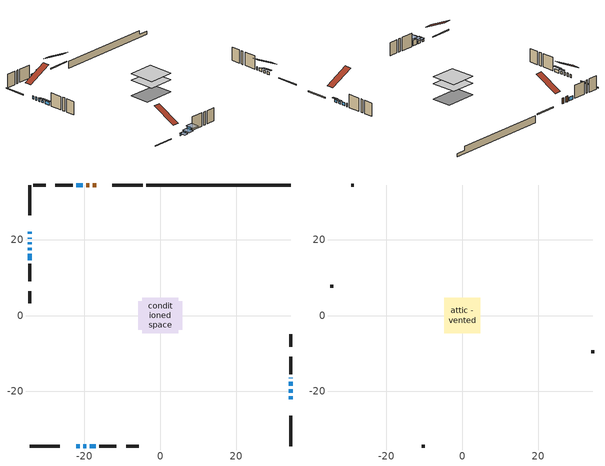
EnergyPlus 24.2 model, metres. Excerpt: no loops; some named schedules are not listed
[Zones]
conditioned space
 floor outside (Floor1 construction): -0.59,-0.59 -0.59,0.59 0.59,0.59 0.59,-0.59 z1.98
 floor adiabatic (AdiabaticFloorConstruction): -4.68,-4.68 -4.68,4.68 4.68,4.68 4.68,-4.68 z4.42
 floor foundation (Slab1 construction): -5.82,-3.7 -5.82,3.7 5.82,3.7 5.82,-3.7 z-0.61
 wall outside (RimJoist1 construction): -4.63,34.4 -12.6,34.4 / -34.4,-34.4 -26.43,-34.4 / -34.4,34.4 -34.4,26.43 / 34.4,-34.4 34.4,-26.43 z1.98:2.28
 wall outside (AdiabaticWallConstruction 1): -16.93,34.4 -17.76,34.4 / -18.69,34.4 -19.55,34.4 z1.98:4.01
 wall outside (AdiabaticWallConstruction): 34.4,-22.1 34.4,-21.23 / -20.33,-34.4 -19.49,-34.4 z1.98:3; -22.1,-34.4 -21.26,-34.4 z1.98:2.64; -34.4,22.1 -34.4,21.49 / -34.4,20.56 -34.4,20.19 / -34.4,19.26 -34.4,18.82 / -20.47,34.4 -22.12,34.4 / 34.4,-18.52 34.4,-17.52 / 34.4,-16.59 34.4,-16.36 z1.98:3.2; 34.4,-20.31 34.4,-19.44 z1.98:2.82; -18.56,-34.4 -17.06,-34.4 z1.98:3.96; -34.4,17.89 -34.4,17.23 z1.98:2.84; -34.4,16.3 -34.4,14.52 z1.98:3.07
 wall outside (Wall1 construction): -23.05,34.4 -27.62,34.4 / -16.13,-34.4 -11.56,-34.4 / -34.4,13.6 -34.4,9.03 / 34.4,-15.43 34.4,-10.86 z1.98:6.86
 wall outside (Wall3 construction): -30.19,34.4 -33.47,34.4 / -8.99,-34.4 -5.71,-34.4 / -34.4,6.45 -34.4,3.17 / 34.4,-8.28 34.4,-5 z1.98:6.86
 wall foundation (FoundationWall1 construction): -3.7,34.4,-0.61 -3.7,34.4,1.98 30.59,34.4,1.98 30.59,34.4,0.53 34.4,34.4,0.53 34.4,34.4,-0.61
 window (WindowConstruction): 34.4,-22.1 34.4,-21.23 z1.98:2.99
 window (WindowConstruction 9): -22.1,-34.4 -21.26,-34.4 z1.98:2.64
 window (WindowConstruction 10): -34.4,22.1 -34.4,21.49 z1.98:3.2
 window (WindowConstruction 11): -34.4,20.56 -34.4,20.19 z1.98:3.2
 window (WindowConstruction 12): -34.4,19.26 -34.4,18.82 z1.98:3.2
 window (WindowConstruction 1): 34.4,-20.31 34.4,-19.44 z1.98:2.82
 window (WindowConstruction 2): -20.47,34.4 -22.12,34.4 z1.98:3.2
 window (WindowConstruction 3): -20.33,-34.4 -19.49,-34.4 z1.98:2.99
 window (WindowConstruction 4): -18.56,-34.4 -17.06,-34.4 z1.98:3.96
 window (WindowConstruction 5): -34.4,17.89 -34.4,17.23 z1.98:2.84
 window (WindowConstruction 6): -34.4,16.3 -34.4,14.52 z1.98:3.07
 window (WindowConstruction 7): 34.4,-18.51 34.4,-17.52 z1.98:3.2
 window (WindowConstruction 8): 34.4,-16.59 34.4,-16.36 z1.98:3.2
 door (Door): -16.93,34.4 -17.76,34.4 z1.98:4.01
 door (Door 1): -18.69,34.4 -19.54,34.4 z1.98:4.01
 ceiling adiabatic (AdiabaticFloorConstruction): 4.68,-4.68 4.68,4.68 -4.68,4.68 -4.68,-4.68 z4.42
attic - vented
 floor to conditioned space (Floor2 construction Reversed): -4.68,-4.68 -4.68,4.68 4.68,4.68 4.68,-4.68 z6.86
 wall outside (Wall2 construction): -28.54,34.4 -29.26,34.4 / -10.63,-34.4 -9.92,-34.4 / -34.4,8.1 -34.4,7.38 / 34.4,-9.93 34.4,-9.21 z1.98:6.86
 roof outside (Roof1 construction): -16,34.4,6.86 -16,25.55,11.28 -13.53,25.55,11.28 -13.53,34.4,6.86; -23.03,-34.4,6.86 -23.03,-25.55,11.28 -25.5,-25.55,11.28 -25.5,-34.4,6.86; -34.4,23.03,6.86 -25.55,23.03,11.28 -25.55,25.5,11.28 -34.4,25.5,6.86; 34.4,-23.03,6.86 25.55,-23.03,11.28 25.55,-25.5,11.28 34.4,-25.5,6.86
shading: 34.4,-20.63 34.4,-22.71 35.01,-22.71 35.01,-20.63 z3.6; -20.96,-34.4 -22.4,-34.4 -22.4,-36.84 -20.96,-36.84 z2.94; 34.4,-18.83 34.4,-20.92 35.01,-20.92 35.01,-18.83 z3.43; -18.88,-34.4 -20.94,-34.4 -20.94,-37.45 -18.88,-37.45 z3.6; -16.45,-34.4 -19.17,-34.4 -19.17,-37.45 -16.45,-37.45 z4.57; -34.4,16.62 -34.4,18.5 -35.01,18.5 -35.01,16.62 z3.45; -34.4,13.91 -34.4,16.91 -35.01,16.91 -35.01,13.91 z3.68
[Building]
Building 1: Terrain=Suburbs
[Site:Location]
Vancouver Intl AP_BC: Latitude {deg}=49.19; Longitude {deg}=-123.18; Time Zone {hr}=-8; Elevation {m}=4; Keep Site Location Information=Yes
[Site:GroundTemperature:Shallow]
8.06451, 6.96315, 6.87495, 7.3976, 9.49575, 11.5841, 13.3946, 14.5416, 14.639, 13.7062, 11.9418, 9.91751
[Site:WaterMainsTemperature]
Calculation Method=Schedule; Temperature Schedule=mains temperature schedule
[Material] Roughness=Rough; Thermal Absorptance=0.9
Name | Thickness {m} | Conductivity {W/m-K} | Density {kg/m3} | Specific Heat {J/kg-K} | Solar Absorptance | Visible Absorptance
asphalt or fiberglass shingles | 0.00635 | 0.162714 | 1121.4 | 1465.45 | 0.4 | 0.4
ceiling stud and cavity | 0.1397 | 0.0900535 | 65.682 | 1177.47 | 0.7 | 0.7
concrete 4.0 in. | 0.1016 | 1.803125 | 2242.8 | 837.4 | 0.7 | 0.7
concrete 8.0 in. | 0.2032 | 1.803125 | 2242.8 | 837.4 | 0.7 | 0.7
door material | 0.04445 | 0.188738 | 512.64 | 1214.23 | 0.7 | 0.7
exterior vertical ins | 0.0383733 | 0.029427 | 32.04 | 1214.23 | 0.7 | 0.7
floor covering | 0.0127 | 0.0433444 | 54.468 | 1339.84 | 0.6 | 0.6
floor rigid ins | 0.051816 | 0.029427 | 32.04 | 1214.23 | 0.7 | 0.7
floor rigid ins 1; wall rigid ins | 0.512978 | 0.029427 | 32.04 | 1214.23 | 0.7 | 0.7
floor stud and cavity | 0.1397 | 1.13021 | 92.3553 | 1139.71 | 0.7 | 0.7
floor stud and cavity 1 | 0.1397 | 1.75129 | 37.0049 | 1207.88 | 0.7 | 0.7
furniture material conditioned space 1 | 0.1524 | 0.115458 | 640.8 | 1214.23 | 0.6 | 0.6
gypsum board | 0.0127 | 0.160291 | 801 | 837.4 | 0.6 | 0.6
gypsum board 1 | 0.0127 | 0.160291 | 801 | 837.4 | 0.7 | 0.7
osb sheathing 0.5 in. | 0.0127 | 0.115458 | 512.64 | 1214.23 | 0.7 | 0.7
osb sheathing 0.75 in. | 0.01905 | 0.115458 | 512.64 | 1214.23 | 0.7 | 0.7
osb sheathing 2.0 in. | 0.0508 | 0.115458 | 512.64 | 1214.23 | 0.7 | 0.7
rim joist stud and cavity | 0.0508 | 0.0383348 | 125.044 | 1163.47 | 0.6 | 0.6
wall stud and cavity | 0.1397 | 0.119127 | 139.0536 | 1170.24 | 0.7 | 0.7
wall stud and cavity 1 | 0.0889 | 6.9971 | 50.32683 | 1063.81 | 0.6 | 0.6
wall stud and cavity 2 | 0.1397 | 0.0999326 | 139.0536 | 1170.24 | 0.7 | 0.7
wall stud and cavity 3 | 0.0889 | 0.380278 | 52.3479 | 1209.89 | 0.7 | 0.7
wall stud and cavity 4 | 0.0889 | 0.391764 | 83.0341 | 1211.67 | 0.7 | 0.7
wood siding | 0.0254 | 0.102417 | 544.68 | 1172.36 | 0.4 | 0.4
wood siding 1 | 0.00254 | 0.102417 | 544.68 | 1172.36 | 0.4 | 0.4
wood siding 2; wood siding 3; wood siding 4 | 0.0254 | 0.102417 | 544.68 | 1172.36 | 0.7 | 0.7
[WindowMaterial:SimpleGlazingSystem]
Name | U-Factor {W/m2-K} | Solar Heat Gain Coefficient
WindowMaterial | 3.27848 | 0.63
WindowMaterial 1 | 3.39431 | 0.63
WindowMaterial 10 | 3.375 | 0.63
WindowMaterial 11 | 3.79063 | 0.6
WindowMaterial 12 | 3.611208 | 0.61
WindowMaterial 2 | 2.88272 | 0.66
WindowMaterial 3 | 3.29835 | 0.63
WindowMaterial 4 | 2.7209 | 0.67
WindowMaterial 5 | 3.5726 | 0.62
WindowMaterial 6 | 2.90203 | 0.66
WindowMaterial 7 | 3.13653 | 0.64
WindowMaterial 8 | 4.13869 | 0.58
WindowMaterial 9 | 3.5919 | 0.61
[Construction]
AdiabaticFloorConstruction: floor stud and cavity 1, floor rigid ins 1, osb sheathing 0.75 in., floor covering
AdiabaticWallConstruction: wood siding 3, wall rigid ins, wall stud and cavity 3, gypsum board
AdiabaticWallConstruction 1: wood siding 4, wall rigid ins, wall stud and cavity 3, gypsum board
Door; Door 1: door material
Floor1 construction: floor stud and cavity, floor rigid ins, osb sheathing 0.75 in., floor covering
Floor2 construction Reversed: gypsum board, ceiling stud and cavity
FoundationWall1 construction: concrete 8.0 in., gypsum board 1
furniture construction conditioned space 1: furniture material conditioned space 1
PartitionWallConstruction: gypsum board, wall stud and cavity 4, gypsum board
RimJoist1 construction: wood siding 2, osb sheathing 2.0 in., rim joist stud and cavity
Roof1 construction: asphalt or fiberglass shingles
Slab1 construction: concrete 4.0 in.
Wall1 construction: wood siding, osb sheathing 0.5 in., wall stud and cavity, gypsum board
Wall2 construction: wood siding 1, wall stud and cavity 1
Wall3 construction: wood siding, osb sheathing 0.5 in., wall stud and cavity 2, gypsum board
WindowConstruction: WindowMaterial
WindowConstruction 1: WindowMaterial 1
WindowConstruction 10: WindowMaterial 10
WindowConstruction 11: WindowMaterial 11
WindowConstruction 12: WindowMaterial 12
WindowConstruction 2: WindowMaterial 2
WindowConstruction 3: WindowMaterial 3
WindowConstruction 4: WindowMaterial 4
WindowConstruction 5: WindowMaterial 5
WindowConstruction 6: WindowMaterial 6
WindowConstruction 7: WindowMaterial 7
WindowConstruction 8: WindowMaterial 8
WindowConstruction 9: WindowMaterial 9
[Zone] Multiplier=1; Part of Total Floor Area=Yes
Name | Volume {m3}
attic - vented | 61.1215
conditioned space | 420
[Space]
Name | Zone | Volume {m3}
attic - vented 1 | attic - vented | 61.1215
conditioned space 1 | conditioned space | 420
[ZoneInfiltration:EffectiveLeakageArea]
infil attic - vented 1: Zone or Space=attic - vented 1; Schedule=Always On Discrete; Effective Air Leakage Area {cm2}=3625.24; Stack Coefficient=0.000646906; Wind Coefficient=1.71846e-05
[ZoneMixing]
whole house fan mix: Zone or Space=attic - vented; Schedule=Always On Continuous; Design Flow Rate Calculation Method=Flow/Zone; Design Flow Rate {m3/s}=0; Source Zone or Space=conditioned space
[SurfaceProperty:ExposedFoundationPerimeter]
Slab1: Exposed Perimeter Calculation Method=TotalExposedPerimeter; Total Exposed Perimeter {m}=38.1
[InternalMass] Zone or ZoneList=conditioned space; Space or SpaceList=conditioned space 1
Name | Construction | Surface Area {m2}
furniture mass conditioned space 1 | furniture construction conditioned space 1 | 70.08
partition wall mass | PartitionWallConstruction | 175.2
[Lights]
interior lighting: Zone or ZoneList or Space or SpaceList=conditioned space 1; Schedule=interior lighting schedule; Design Level Calculation Method=LightingLevel; Lighting Level {W}=343.2; Return Air Fraction=0; Fraction Radiant=0.6; Fraction Visible=0.2; Fraction Replaceable=1
[People]
occupants: Zone or ZoneList or Space or SpaceList=conditioned space 1; Number of People Schedule=occupants schedule; Number of People Calculation Method=People; Number of People=3; Fraction Radiant=0.314171; Sensible Heat Fraction=0.56303; Activity Level Schedule=occupants activity schedule; Carbon Dioxide Generation Rate {m3/s-W}=0; Enable ASHRAE 55 Comfort Warnings=No; Mean Radiant Temperature Calculation Type=EnclosureAveraged
[ElectricEquipment] Zone or ZoneList or Space or SpaceList=conditioned space 1; Design Level Calculation Method=EquipmentLevel
Name | Schedule | Design Level {W} | Fraction Latent | Fraction Radiant | Fraction Lost
clothes dryer | clothes dryer schedule | 140.772 | 0.015 | 0.081 | 0.85
clothes washer | clothes washer schedule | 32.1985 | 0.03 | 0.162 | 0.7
cooking range | cooking range schedule | 215.147 | 0.08 | 0.432 | 0.2
dishwasher | dishwasher schedule | 66.8632 | 0.3 | 0.18 | 0.4
fridge | fridge schedule | 72.9452 | 0 | 0.6 | 0
mech vent bath fan 0 | mech vent bath fan 0 schedule | 25.1 | 0 | 0 | 1
mech vent bath fan 1 | mech vent bath fan 1 schedule | 25.1 | 0 | 0 | 1
mech vent house fan | mech vent house fan schedule | 0 | 0 | 0 | 1
mech vent house fan cfis | mech vent house fan cfis schedule | 0 | 0 | 0 | 0
mech vent range fan 0 | mech vent range fan 0 schedule | 57 | 0 | 0 | 1
misc plug loads | misc plug loads schedule | 494.7 | 0.045 | 0.513 | 0.1
whole house fan | Always On Discrete | 0 | 0 | 0 | 1
[OtherEquipment] Zone or ZoneList or Space or SpaceList=conditioned space 1; Design Level Calculation Method=EquipmentLevel
Name | Fuel Type | Schedule | Design Level {W} | Fraction Latent | Fraction Radiant | Fraction Lost
clothes dryer 1 | Electricity | clothes dryer schedule | 0 | 0.015 | 0.081 | 0.85
cooking range 1 | Electricity | cooking range schedule | 0 | 0.08 | 0.432 | 0.2
general water use latent | None | general water use schedule | 62.594 | 1 | 0 | 0
general water use sensible | None | general water use schedule | -61.6891 | 0 | 0.6 | 0
mech vent house fan latent load | None | Always On Discrete | 0 | 1 | 0 | 0
mech vent house fan sensible load | None | Always On Discrete | 0 | 0 | 0 | 0
water heater energy adjustment1 | NaturalGas | Always On Discrete | 0.01 | 0 | 0 | 1
[ZoneInfiltration:DesignFlowRate] Zone or ZoneList or Space or SpaceList=conditioned space 1; Schedule=Always On Discrete; Design Flow Rate Calculation Method=Flow/Zone; Design Flow Rate {m3/s}=0
infil flow; natural vent flow; whole house fan flow
[Foundation:Kiva]
Foundation Kiva 1: Initial Indoor Air Temperature {C}=18; Wall Height Above Grade {m}=1.98001; Wall Depth Below Slab {m}=0.2032; Custom Block Material Name 1=exterior vertical ins; Custom Block Depth 1 {m}=2.59001; Custom Block X Position 1 {m}=0.2159; Custom Block Z Position 1 {m}=0
[Foundation:Kiva:Settings]
Soil Conductivity {W/m-K}=0.849921; Soil Density {kg/m3}=1842.3; Soil Specific Heat {J/kg-K}=418.7; Ground Solar Absorptivity=0.9; Ground Thermal Absorptivity=0.9; Ground Surface Roughness {m}=0.03; Far-Field Width {m}=40; Deep-Ground Boundary Condition=ZeroFlux; Deep-Ground Depth {m}=40; Minimum Cell Dimension {m}=0.2; Maximum Cell Growth Coefficient=3; Simulation Timestep=Timestep
[Exterior:Lights]
exterior lighting: Schedule=exterior lighting schedule; Design Level {W}=75.6
[Schedule:Constant]
Name | Hourly Value
Always On Continuous; mech vent house fan schedule; mech vent house fan cfis schedule; Always On Discrete | 1
occupants activity schedule | 117.228
fridge schedule | 0
[Schedule:Week:Daily]
interior lighting schedule Week Rule - Jan1-Jan27: interior lighting schedule day, interior lighting schedule day, interior lighting schedule day, interior lighting schedule day, interior lighting schedule day, interior lighting schedule day, interior lighting schedule day, interior lighting schedule default day, interior lighting schedule default day, interior lighting schedule default day, interior lighting schedule default day, interior lighting schedule default day
interior lighting schedule Week Rule - Jan28-Feb3: interior lighting schedule day, interior lighting schedule day, interior lighting schedule day, interior lighting schedule day, interior lighting schedule day 1, interior lighting schedule day 1, interior lighting schedule day 1, interior lighting schedule default day, interior lighting schedule default day, interior lighting schedule default day, interior lighting schedule default day, interior lighting schedule default day
interior lighting schedule Week Rule - Feb4-Feb24: interior lighting schedule day 1, interior lighting schedule day 1, interior lighting schedule day 1, interior lighting schedule day 1, interior lighting schedule day 1, interior lighting schedule day 1, interior lighting schedule day 1, interior lighting schedule default day, interior lighting schedule default day, interior lighting schedule default day, interior lighting schedule default day, interior lighting schedule default day
interior lighting schedule Week Rule - Feb25-Mar3: interior lighting schedule day 1, interior lighting schedule day 1, interior lighting schedule day 1, interior lighting schedule day 1, interior lighting schedule day 2, interior lighting schedule day 2, interior lighting schedule day 2, interior lighting schedule default day, interior lighting schedule default day, interior lighting schedule default day, interior lighting schedule default day, interior lighting schedule default day
interior lighting schedule Week Rule - Mar4-Mar31: interior lighting schedule day 2, interior lighting schedule day 2, interior lighting schedule day 2, interior lighting schedule day 2, interior lighting schedule day 2, interior lighting schedule day 2, interior lighting schedule day 2, interior lighting schedule default day, interior lighting schedule default day, interior lighting schedule default day, interior lighting schedule default day, interior lighting schedule default day
interior lighting schedule Week Rule - Apr1-Apr28: interior lighting schedule day 3, interior lighting schedule day 3, interior lighting schedule day 3, interior lighting schedule day 3, interior lighting schedule day 3, interior lighting schedule day 3, interior lighting schedule day 3, interior lighting schedule default day, interior lighting schedule default day, interior lighting schedule default day, interior lighting schedule default day, interior lighting schedule default day
interior lighting schedule Week Rule - Apr29-May5: interior lighting schedule day 3, interior lighting schedule day 3, interior lighting schedule day 4, interior lighting schedule day 4, interior lighting schedule day 4, interior lighting schedule day 4, interior lighting schedule day 4, interior lighting schedule default day, interior lighting schedule default day, interior lighting schedule default day, interior lighting schedule default day, interior lighting schedule default day
interior lighting schedule Week Rule - May6-May26: interior lighting schedule day 4, interior lighting schedule day 4, interior lighting schedule day 4, interior lighting schedule day 4, interior lighting schedule day 4, interior lighting schedule day 4, interior lighting schedule day 4, interior lighting schedule default day, interior lighting schedule default day, interior lighting schedule default day, interior lighting schedule default day, interior lighting schedule default day
interior lighting schedule Week Rule - May27-Jun2: interior lighting schedule day 4, interior lighting schedule day 4, interior lighting schedule day 4, interior lighting schedule day 4, interior lighting schedule day 4, interior lighting schedule day 5, interior lighting schedule day 5, interior lighting schedule default day, interior lighting schedule default day, interior lighting schedule default day, interior lighting schedule default day, interior lighting schedule default day
interior lighting schedule Week Rule - Jun3-Jun30: interior lighting schedule day 5, interior lighting schedule day 5, interior lighting schedule day 5, interior lighting schedule day 5, interior lighting schedule day 5, interior lighting schedule day 5, interior lighting schedule day 5, interior lighting schedule default day, interior lighting schedule default day, interior lighting schedule default day, interior lighting schedule default day, interior lighting schedule default day
interior lighting schedule Week Rule - Jul1-Jul28: interior lighting schedule day 6, interior lighting schedule day 6, interior lighting schedule day 6, interior lighting schedule day 6, interior lighting schedule day 6, interior lighting schedule day 6, interior lighting schedule day 6, interior lighting schedule default day, interior lighting schedule default day, interior lighting schedule default day, interior lighting schedule default day, interior lighting schedule default day
interior lighting schedule Week Rule - Jul29-Aug4: interior lighting schedule day 6, interior lighting schedule day 6, interior lighting schedule day 6, interior lighting schedule day 7, interior lighting schedule day 7, interior lighting schedule day 7, interior lighting schedule day 7, interior lighting schedule default day, interior lighting schedule default day, interior lighting schedule default day, interior lighting schedule default day, interior lighting schedule default day
interior lighting schedule Week Rule - Aug5-Aug25: interior lighting schedule day 7, interior lighting schedule day 7, interior lighting schedule day 7, interior lighting schedule day 7, interior lighting schedule day 7, interior lighting schedule day 7, interior lighting schedule day 7, interior lighting schedule default day, interior lighting schedule default day, interior lighting schedule default day, interior lighting schedule default day, interior lighting schedule default day
interior lighting schedule Week Rule - Aug26-Sep1: interior lighting schedule day 7, interior lighting schedule day 7, interior lighting schedule day 7, interior lighting schedule day 7, interior lighting schedule day 7, interior lighting schedule day 7, interior lighting schedule day 8, interior lighting schedule default day, interior lighting schedule default day, interior lighting schedule default day, interior lighting schedule default day, interior lighting schedule default day
interior lighting schedule Week Rule - Sep2-Sep29: interior lighting schedule day 8, interior lighting schedule day 8, interior lighting schedule day 8, interior lighting schedule day 8, interior lighting schedule day 8, interior lighting schedule day 8, interior lighting schedule day 8, interior lighting schedule default day, interior lighting schedule default day, interior lighting schedule default day, interior lighting schedule default day, interior lighting schedule default day
interior lighting schedule Week Rule - Sep30-Oct6: interior lighting schedule day 8, interior lighting schedule day 9, interior lighting schedule day 9, interior lighting schedule day 9, interior lighting schedule day 9, interior lighting schedule day 9, interior lighting schedule day 9, interior lighting schedule default day, interior lighting schedule default day, interior lighting schedule default day, interior lighting schedule default day, interior lighting schedule default day
interior lighting schedule Week Rule - Oct7-Oct27: interior lighting schedule day 9, interior lighting schedule day 9, interior lighting schedule day 9, interior lighting schedule day 9, interior lighting schedule day 9, interior lighting schedule day 9, interior lighting schedule day 9, interior lighting schedule default day, interior lighting schedule default day, interior lighting schedule default day, interior lighting schedule default day, interior lighting schedule default day
interior lighting schedule Week Rule - Oct28-Nov3: interior lighting schedule day 9, interior lighting schedule day 9, interior lighting schedule day 9, interior lighting schedule day 9, interior lighting schedule day 10, interior lighting schedule day 10, interior lighting schedule day 10, interior lighting schedule default day, interior lighting schedule default day, interior lighting schedule default day, interior lighting schedule default day, interior lighting schedule default day
interior lighting schedule Week Rule - Nov4-Nov24: interior lighting schedule day 10, interior lighting schedule day 10, interior lighting schedule day 10, interior lighting schedule day 10, interior lighting schedule day 10, interior lighting schedule day 10, interior lighting schedule day 10, interior lighting schedule default day, interior lighting schedule default day, interior lighting schedule default day, interior lighting schedule default day, interior lighting schedule default day
interior lighting schedule Week Rule - Nov25-Dec1: interior lighting schedule day 10, interior lighting schedule day 10, interior lighting schedule day 10, interior lighting schedule day 10, interior lighting schedule day 10, interior lighting schedule day 10, interior lighting schedule day 11, interior lighting schedule default day, interior lighting schedule default day, interior lighting schedule default day, interior lighting schedule default day, interior lighting schedule default day
interior lighting schedule Week Rule - Dec2-Dec31: interior lighting schedule day 11, interior lighting schedule day 11, interior lighting schedule day 11, interior lighting schedule day 11, interior lighting schedule day 11, interior lighting schedule day 11, interior lighting schedule day 11, interior lighting schedule default day, interior lighting schedule default day, interior lighting schedule default day, interior lighting schedule default day, interior lighting schedule default day
occupants schedule Week Rule - Jan1-Dec31: occupants schedule day, occupants schedule day, occupants schedule day, occupants schedule day, occupants schedule day, occupants schedule day, occupants schedule day, occupants schedule default day, occupants schedule default day, occupants schedule default day, occupants schedule default day, occupants schedule default day
clothes dryer schedule Week Rule - Jan1-Dec31: clothes dryer schedule day, clothes dryer schedule day, clothes dryer schedule day, clothes dryer schedule day, clothes dryer schedule day, clothes dryer schedule day, clothes dryer schedule day, clothes dryer schedule default day, clothes dryer schedule default day, clothes dryer schedule default day, clothes dryer schedule default day, clothes dryer schedule default day
clothes washer schedule Week Rule - Jan1-Dec31: clothes washer schedule day, clothes washer schedule day, clothes washer schedule day, clothes washer schedule day, clothes washer schedule day, clothes washer schedule day, clothes washer schedule day, clothes washer schedule default day, clothes washer schedule default day, clothes washer schedule default day, clothes washer schedule default day, clothes washer schedule default day
cooking range schedule Week Rule - Jan1-Dec31: cooking range schedule day, cooking range schedule day, cooking range schedule day, cooking range schedule day, cooking range schedule day, cooking range schedule day, cooking range schedule day, cooking range schedule default day, cooking range schedule default day, cooking range schedule default day, cooking range schedule default day, cooking range schedule default day
dishwasher schedule Week Rule - Jan1-Dec31: dishwasher schedule day, dishwasher schedule day, dishwasher schedule day, dishwasher schedule day, dishwasher schedule day, dishwasher schedule day, dishwasher schedule day, dishwasher schedule default day, dishwasher schedule default day, dishwasher schedule default day, dishwasher schedule default day, dishwasher schedule default day
mech vent bath fan 0 schedule Week Rule - Jan1-Dec31: mech vent bath fan 0 schedule day, mech vent bath fan 0 schedule day, mech vent bath fan 0 schedule day, mech vent bath fan 0 schedule day, mech vent bath fan 0 schedule day, mech vent bath fan 0 schedule day, mech vent bath fan 0 schedule day, mech vent bath fan 0 schedule default day, mech vent bath fan 0 schedule default day, mech vent bath fan 0 schedule default day, mech vent bath fan 0 schedule default day, mech vent bath fan 0 schedule default day
mech vent bath fan 1 schedule Week Rule - Jan1-Dec31: mech vent bath fan 1 schedule day, mech vent bath fan 1 schedule day, mech vent bath fan 1 schedule day, mech vent bath fan 1 schedule day, mech vent bath fan 1 schedule day, mech vent bath fan 1 schedule day, mech vent bath fan 1 schedule day, mech vent bath fan 1 schedule default day, mech vent bath fan 1 schedule default day, mech vent bath fan 1 schedule default day, mech vent bath fan 1 schedule default day, mech vent bath fan 1 schedule default day
mech vent range fan 0 schedule Week Rule - Jan1-Dec31: mech vent range fan 0 schedule day, mech vent range fan 0 schedule day, mech vent range fan 0 schedule day, mech vent range fan 0 schedule day, mech vent range fan 0 schedule day, mech vent range fan 0 schedule day, mech vent range fan 0 schedule day, mech vent range fan 0 schedule default day, mech vent range fan 0 schedule default day, mech vent range fan 0 schedule default day, mech vent range fan 0 schedule default day, mech vent range fan 0 schedule default day
misc plug loads schedule Week Rule - Jan1-Dec31: misc plug loads schedule day, misc plug loads schedule day, misc plug loads schedule day, misc plug loads schedule day, misc plug loads schedule day, misc plug loads schedule day, misc plug loads schedule day, misc plug loads schedule default day, misc plug loads schedule default day, misc plug loads schedule default day, misc plug loads schedule default day, misc plug loads schedule default day
general water use schedule Week Rule - Jan1-Dec31: general water use schedule day, general water use schedule day, general water use schedule day, general water use schedule day, general water use schedule day, general water use schedule day, general water use schedule day, general water use schedule default day, general water use schedule default day, general water use schedule default day, general water use schedule default day, general water use schedule default day
exterior lighting schedule Week Rule - Jan1-Jan27: exterior lighting schedule day, exterior lighting schedule day, exterior lighting schedule day, exterior lighting schedule day, exterior lighting schedule day, exterior lighting schedule day, exterior lighting schedule day, exterior lighting schedule default day, exterior lighting schedule default day, exterior lighting schedule default day, exterior lighting schedule default day, exterior lighting schedule default day
exterior lighting schedule Week Rule - Jan28-Feb3: exterior lighting schedule day, exterior lighting schedule day, exterior lighting schedule day, exterior lighting schedule day, exterior lighting schedule day 1, exterior lighting schedule day 1, exterior lighting schedule day 1, exterior lighting schedule default day, exterior lighting schedule default day, exterior lighting schedule default day, exterior lighting schedule default day, exterior lighting schedule default day
exterior lighting schedule Week Rule - Feb4-Feb24: exterior lighting schedule day 1, exterior lighting schedule day 1, exterior lighting schedule day 1, exterior lighting schedule day 1, exterior lighting schedule day 1, exterior lighting schedule day 1, exterior lighting schedule day 1, exterior lighting schedule default day, exterior lighting schedule default day, exterior lighting schedule default day, exterior lighting schedule default day, exterior lighting schedule default day
exterior lighting schedule Week Rule - Feb25-Mar3: exterior lighting schedule day 1, exterior lighting schedule day 1, exterior lighting schedule day 1, exterior lighting schedule day 1, exterior lighting schedule day 2, exterior lighting schedule day 2, exterior lighting schedule day 2, exterior lighting schedule default day, exterior lighting schedule default day, exterior lighting schedule default day, exterior lighting schedule default day, exterior lighting schedule default day
exterior lighting schedule Week Rule - Mar4-Mar31: exterior lighting schedule day 2, exterior lighting schedule day 2, exterior lighting schedule day 2, exterior lighting schedule day 2, exterior lighting schedule day 2, exterior lighting schedule day 2, exterior lighting schedule day 2, exterior lighting schedule default day, exterior lighting schedule default day, exterior lighting schedule default day, exterior lighting schedule default day, exterior lighting schedule default day
exterior lighting schedule Week Rule - Apr1-Apr28: exterior lighting schedule day 3, exterior lighting schedule day 3, exterior lighting schedule day 3, exterior lighting schedule day 3, exterior lighting schedule day 3, exterior lighting schedule day 3, exterior lighting schedule day 3, exterior lighting schedule default day, exterior lighting schedule default day, exterior lighting schedule default day, exterior lighting schedule default day, exterior lighting schedule default day
exterior lighting schedule Week Rule - Apr29-May5: exterior lighting schedule day 3, exterior lighting schedule day 3, exterior lighting schedule day 4, exterior lighting schedule day 4, exterior lighting schedule day 4, exterior lighting schedule day 4, exterior lighting schedule day 4, exterior lighting schedule default day, exterior lighting schedule default day, exterior lighting schedule default day, exterior lighting schedule default day, exterior lighting schedule default day
exterior lighting schedule Week Rule - May6-May26: exterior lighting schedule day 4, exterior lighting schedule day 4, exterior lighting schedule day 4, exterior lighting schedule day 4, exterior lighting schedule day 4, exterior lighting schedule day 4, exterior lighting schedule day 4, exterior lighting schedule default day, exterior lighting schedule default day, exterior lighting schedule default day, exterior lighting schedule default day, exterior lighting schedule default day
exterior lighting schedule Week Rule - May27-Jun2: exterior lighting schedule day 4, exterior lighting schedule day 4, exterior lighting schedule day 4, exterior lighting schedule day 4, exterior lighting schedule day 4, exterior lighting schedule day 5, exterior lighting schedule day 5, exterior lighting schedule default day, exterior lighting schedule default day, exterior lighting schedule default day, exterior lighting schedule default day, exterior lighting schedule default day
exterior lighting schedule Week Rule - Jun3-Jun30: exterior lighting schedule day 5, exterior lighting schedule day 5, exterior lighting schedule day 5, exterior lighting schedule day 5, exterior lighting schedule day 5, exterior lighting schedule day 5, exterior lighting schedule day 5, exterior lighting schedule default day, exterior lighting schedule default day, exterior lighting schedule default day, exterior lighting schedule default day, exterior lighting schedule default day
exterior lighting schedule Week Rule - Jul1-Jul28: exterior lighting schedule day 6, exterior lighting schedule day 6, exterior lighting schedule day 6, exterior lighting schedule day 6, exterior lighting schedule day 6, exterior lighting schedule day 6, exterior lighting schedule day 6, exterior lighting schedule default day, exterior lighting schedule default day, exterior lighting schedule default day, exterior lighting schedule default day, exterior lighting schedule default day
exterior lighting schedule Week Rule - Jul29-Aug4: exterior lighting schedule day 6, exterior lighting schedule day 6, exterior lighting schedule day 6, exterior lighting schedule day 7, exterior lighting schedule day 7, exterior lighting schedule day 7, exterior lighting schedule day 7, exterior lighting schedule default day, exterior lighting schedule default day, exterior lighting schedule default day, exterior lighting schedule default day, exterior lighting schedule default day
exterior lighting schedule Week Rule - Aug5-Aug25: exterior lighting schedule day 7, exterior lighting schedule day 7, exterior lighting schedule day 7, exterior lighting schedule day 7, exterior lighting schedule day 7, exterior lighting schedule day 7, exterior lighting schedule day 7, exterior lighting schedule default day, exterior lighting schedule default day, exterior lighting schedule default day, exterior lighting schedule default day, exterior lighting schedule default day
exterior lighting schedule Week Rule - Aug26-Sep1: exterior lighting schedule day 7, exterior lighting schedule day 7, exterior lighting schedule day 7, exterior lighting schedule day 7, exterior lighting schedule day 7, exterior lighting schedule day 7, exterior lighting schedule day 8, exterior lighting schedule default day, exterior lighting schedule default day, exterior lighting schedule default day, exterior lighting schedule default day, exterior lighting schedule default day
exterior lighting schedule Week Rule - Sep2-Sep29: exterior lighting schedule day 8, exterior lighting schedule day 8, exterior lighting schedule day 8, exterior lighting schedule day 8, exterior lighting schedule day 8, exterior lighting schedule day 8, exterior lighting schedule day 8, exterior lighting schedule default day, exterior lighting schedule default day, exterior lighting schedule default day, exterior lighting schedule default day, exterior lighting schedule default day
exterior lighting schedule Week Rule - Sep30-Oct6: exterior lighting schedule day 8, exterior lighting schedule day 9, exterior lighting schedule day 9, exterior lighting schedule day 9, exterior lighting schedule day 9, exterior lighting schedule day 9, exterior lighting schedule day 9, exterior lighting schedule default day, exterior lighting schedule default day, exterior lighting schedule default day, exterior lighting schedule default day, exterior lighting schedule default day
exterior lighting schedule Week Rule - Oct7-Oct27: exterior lighting schedule day 9, exterior lighting schedule day 9, exterior lighting schedule day 9, exterior lighting schedule day 9, exterior lighting schedule day 9, exterior lighting schedule day 9, exterior lighting schedule day 9, exterior lighting schedule default day, exterior lighting schedule default day, exterior lighting schedule default day, exterior lighting schedule default day, exterior lighting schedule default day
[Schedule:Year]
interior lighting schedule: interior lighting schedule Week Rule - Jan1-Jan27, 1, 1, 1, 27, interior lighting schedule Week Rule - Jan28-Feb3, 1, 28, 2, 3, interior lighting schedule Week Rule - Feb4-Feb24, 2, 4, 2, 24, interior lighting schedule Week Rule - Feb25-Mar3, 2, 25, 3, 3, interior lighting schedule Week Rule - Mar4-Mar31, 3, 4, 3, 31, interior lighting schedule Week Rule - Apr1-Apr28, 4, 1, 4, 28, interior lighting schedule Week Rule - Apr29-May5, 4, 29, 5, 5, interior lighting schedule Week Rule - May6-May26, 5, 6, 5, 26, interior lighting schedule Week Rule - May27-Jun2, 5, 27, 6, 2, interior lighting schedule Week Rule - Jun3-Jun30, 6, 3, 6, 30, interior lighting schedule Week Rule - Jul1-Jul28, 7, 1, 7, 28, interior lighting schedule Week Rule - Jul29-Aug4, 7, 29, 8, 4, interior lighting schedule Week Rule - Aug5-Aug25, 8, 5, 8, 25, interior lighting schedule Week Rule - Aug26-Sep1, 8, 26, 9, 1, interior lighting schedule Week Rule - Sep2-Sep29, 9, 2, 9, 29, interior lighting schedule Week Rule - Sep30-Oct6, 9, 30, 10, 6, interior lighting schedule Week Rule - Oct7-Oct27, 10, 7, 10, 27, interior lighting schedule Week Rule - Oct28-Nov3, 10, 28, 11, 3, interior lighting schedule Week Rule - Nov4-Nov24, 11, 4, 11, 24, interior lighting schedule Week Rule - Nov25-Dec1, 11, 25, 12, 1, interior lighting schedule Week Rule - Dec2-Dec31, 12, 2, 12, 31
occupants schedule: occupants schedule Week Rule - Jan1-Dec31, 1, 1, 12, 31
clothes dryer schedule: clothes dryer schedule Week Rule - Jan1-Dec31, 1, 1, 12, 31
clothes washer schedule: clothes washer schedule Week Rule - Jan1-Dec31, 1, 1, 12, 31
cooking range schedule: cooking range schedule Week Rule - Jan1-Dec31, 1, 1, 12, 31
dishwasher schedule: dishwasher schedule Week Rule - Jan1-Dec31, 1, 1, 12, 31
mech vent bath fan 0 schedule: mech vent bath fan 0 schedule Week Rule - Jan1-Dec31, 1, 1, 12, 31
mech vent bath fan 1 schedule: mech vent bath fan 1 schedule Week Rule - Jan1-Dec31, 1, 1, 12, 31
mech vent range fan 0 schedule: mech vent range fan 0 schedule Week Rule - Jan1-Dec31, 1, 1, 12, 31
misc plug loads schedule: misc plug loads schedule Week Rule - Jan1-Dec31, 1, 1, 12, 31
general water use schedule: general water use schedule Week Rule - Jan1-Dec31, 1, 1, 12, 31
exterior lighting schedule: exterior lighting schedule Week Rule - Jan1-Jan27, 1, 1, 1, 27, exterior lighting schedule Week Rule - Jan28-Feb3, 1, 28, 2, 3, exterior lighting schedule Week Rule - Feb4-Feb24, 2, 4, 2, 24, exterior lighting schedule Week Rule - Feb25-Mar3, 2, 25, 3, 3, exterior lighting schedule Week Rule - Mar4-Mar31, 3, 4, 3, 31, exterior lighting schedule Week Rule - Apr1-Apr28, 4, 1, 4, 28, exterior lighting schedule Week Rule - Apr29-May5, 4, 29, 5, 5, exterior lighting schedule Week Rule - May6-May26, 5, 6, 5, 26, exterior lighting schedule Week Rule - May27-Jun2, 5, 27, 6, 2, exterior lighting schedule Week Rule - Jun3-Jun30, 6, 3, 6, 30, exterior lighting schedule Week Rule - Jul1-Jul28, 7, 1, 7, 28, exterior lighting schedule Week Rule - Jul29-Aug4, 7, 29, 8, 4, exterior lighting schedule Week Rule - Aug5-Aug25, 8, 5, 8, 25, exterior lighting schedule Week Rule - Aug26-Sep1, 8, 26, 9, 1, exterior lighting schedule Week Rule - Sep2-Sep29, 9, 2, 9, 29, exterior lighting schedule Week Rule - Sep30-Oct6, 9, 30, 10, 6, exterior lighting schedule Week Rule - Oct7-Oct27, 10, 7, 10, 27, exterior lighting schedule Week Rule - Oct28-Nov3, 10, 28, 11, 3, exterior lighting schedule Week Rule - Nov4-Nov24, 11, 4, 11, 24, exterior lighting schedule Week Rule - Nov25-Dec1, 11, 25, 12, 1, exterior lighting schedule Week Rule - Dec2-Dec31, 12, 2, 12, 31
[Schedule:Compact]
mains temperature schedule: Through: 01/01, For: AllDays, Until: 24:00, 11.375, Through: 01/02, For: AllDays, Until: 24:00, 11.3367, Through: 01/03, For: AllDays, Until: 24:00, 11.2994, Through: 01/04, For: AllDays, Until: 24:00, 11.2628, Through: 01/05, For: AllDays, Until: 24:00, 11.2267, Through: 01/06, For: AllDays, Until: 24:00, 11.1917, Through: 01/07, For: AllDays, Until: 24:00, 11.1578, Through: 01/08, For: AllDays, Until: 24:00, 11.1244, Through: 01/09, For: AllDays, Until: 24:00, 11.0917, Through: 01/10, For: AllDays, Until: 24:00, 11.06, Through: 01/11, For: AllDays, Until: 24:00, 11.0289, Through: 01/12, For: AllDays, Until: 24:00, 10.9989, Through: 01/13, For: AllDays, Until: 24:00, 10.97, Through: 01/14, For: AllDays, Until: 24:00, 10.9417, Through: 01/15, For: AllDays, Until: 24:00, 10.9139, Through: 01/16, For: AllDays, Until: 24:00, 10.8878, Through: 01/17, For: AllDays, Until: 24:00, 10.8622, Through: 01/18, For: AllDays, Until: 24:00, 10.8372, Through: 01/19, For: AllDays, Until: 24:00, 10.8133, Through: 01/20, For: AllDays, Until: 24:00, 10.7906, Through: 01/21, For: AllDays, Until: 24:00, 10.7683, Through: 01/22, For: AllDays, Until: 24:00, 10.7478, Through: 01/23, For: AllDays, Until: 24:00, 10.7272, Through: 01/24, For: AllDays, Until: 24:00, 10.7083, Through: 01/25, For: AllDays, Until: 24:00, 10.69, Through: 01/26, For: AllDays, Until: 24:00, 10.6728, Through: 01/27, For: AllDays, Until: 24:00, 10.6567, Through: 01/28, For: AllDays, Until: 24:00, 10.6411, Through: 01/29, For: AllDays, Until: 24:00, 10.6267, Through: 01/30, For: AllDays, Until: 24:00, 10.6133, Through: 01/31, For: AllDays, Until: 24:00, 10.6011, Through: 02/01, For: AllDays, Until: 24:00, 10.59, Through: 02/02, For: AllDays, Until: 24:00, 10.5794, Through: 02/03, For: AllDays, Until: 24:00, 10.57, Through: 02/04, For: AllDays, Until: 24:00, 10.5617, Through: 02/05, For: AllDays, Until: 24:00, 10.5539, Through: 02/06, For: AllDays, Until: 24:00, 10.5478, Through: 02/07, For: AllDays, Until: 24:00, 10.5422, Through: 02/08, For: AllDays, Until: 24:00, 10.5378, Through: 02/09, For: AllDays, Until: 24:00, 10.5339, Through: 02/10, For: AllDays, Until: 24:00, 10.5317, Through: 02/11, For: AllDays, Until: 24:00, 10.53, Through: 02/12, For: AllDays, Until: 24:00, 10.53, Through: 02/13, For: AllDays, Until: 24:00, 10.5306, Through: 02/14, For: AllDays, Until: 24:00, 10.5317, Through: 02/15, For: AllDays, Until: 24:00, 10.5344, Through: 02/16, For: AllDays, Until: 24:00, 10.5378, Through: 02/17, For: AllDays, Until: 24:00, 10.5428, Through: 02/18, For: AllDays, Until: 24:00, 10.5483, Through: 02/19, For: AllDays, Until: 24:00, 10.5544, Through: 02/20, For: AllDays, Until: 24:00, 10.5622, Through: 02/21, For: AllDays, Until: 24:00, 10.5706, Through: 02/22, For: AllDays, Until: 24:00, 10.5806, Through: 02/23, For: AllDays, Until: 24:00, 10.5911, Through: 02/24, For: AllDays, Until: 24:00, 10.6022, Through: 02/25, For: AllDays, Until: 24:00, 10.615, Through: 02/26, For: AllDays, Until: 24:00, 10.6283, Through: 02/27, For: AllDays, Until: 24:00, 10.6428, Through: 02/28, For: AllDays, Until: 24:00, 10.6583, Through: 03/01, For: AllDays, Until: 24:00, 10.6744, Through: 03/02, For: AllDays, Until: 24:00, 10.6917, Through: 03/03, For: AllDays, Until: 24:00, 10.71, Through: 03/04, For: AllDays, Until: 24:00, 10.7294, Through: 03/05, For: AllDays, Until: 24:00, 10.7494, Through: 03/06, For: AllDays, Until: 24:00, 10.7706, Through: 03/07, For: AllDays, Until: 24:00, 10.7928, Through: 03/08, For: AllDays, Until: 24:00, 10.8161, Through: 03/09, For: AllDays, Until: 24:00, 10.84, Through: 03/10, For: AllDays, Until: 24:00, 10.8644, Through: 03/11, For: AllDays, Until: 24:00, 10.8906, Through: 03/12, For: AllDays, Until: 24:00, 10.9167, Through: 03/13, For: AllDays, Until: 24:00, 10.9444, Through: 03/14, For: AllDays, Until: 24:00, 10.9728, Through: 03/15, For: AllDays, Until: 24:00, 11.0022, Through: 03/16, For: AllDays, Until: 24:00, 11.0322, Through: 03/17, For: AllDays, Until: 24:00, 11.0633, Through: 03/18, For: AllDays, Until: 24:00, 11.095, Through: 03/19, For: AllDays, Until: 24:00, 11.1278, Through: 03/20, For: AllDays, Until: 24:00, 11.1611, Through: 03/21, For: AllDays, Until: 24:00, 11.1956, Through: 03/22, For: AllDays, Until: 24:00, 11.2306, Through: 03/23, For: AllDays, Until: 24:00, 11.2667, Through: 03/24, For: AllDays, Until: 24:00, 11.3033, Through: 03/25, For: AllDays, Until: 24:00, 11.3406, Through: 03/26, For: AllDays, Until: 24:00, 11.3789, Through: 03/27, For: AllDays, Until: 24:00, 11.4178, Through: 03/28, For: AllDays, Until: 24:00, 11.4572, Through: 03/29, For: AllDays, Until: 24:00, 11.4978, Through: 03/30, For: AllDays, Until: 24:00, 11.5389, Through: 03/31, For: AllDays, Until: 24:00, 11.5811, Through: 04/01, For: AllDays, Until: 24:00, 11.6233, Through: 04/02, For: AllDays, Until: 24:00, 11.6667, Through: 04/03, For: AllDays, Until: 24:00, 11.7106, Through: 04/04, For: AllDays, Until: 24:00, 11.755, Through: 04/05, For: AllDays, Until: 24:00, 11.8006, Through: 04/06, For: AllDays, Until: 24:00, 11.8461, Through: 04/07, For: AllDays, Until: 24:00, 11.8928, Through: 04/08, For: AllDays, Until: 24:00, 11.9394, Through: 04/09, For: AllDays, Until: 24:00, 11.9872, Through: 04/10, For: AllDays, Until: 24:00, 12.0356, Through: 04/11, For: AllDays, Until: 24:00, 12.0844, Through: 04/12, For: AllDays, Until: 24:00, 12.1333, Through: 04/13, For: AllDays, Until: 24:00, 12.1833, Through: 04/14, For: AllDays, Until: 24:00, 12.2339, Through: 04/15, For: AllDays, Until: 24:00, 12.2844, Through: 04/16, For: AllDays, Until: 24:00, 12.3361, Through: 04/17, For: AllDays, Until: 24:00, 12.3878, Through: 04/18, For: AllDays, Until: 24:00, 12.44, Through: 04/19, For: AllDays, Until: 24:00, 12.4928, Through: 04/20, For: AllDays, Until: 24:00, 12.5456, Through: 04/21, For: AllDays, Until: 24:00, 12.5994, Through: 04/22, For: AllDays, Until: 24:00, 12.6533, Through: 04/23, For: AllDays, Until: 24:00, 12.7072, Through: 04/24, For: AllDays, Until: 24:00, 12.7622, Through: 04/25, For: AllDays, Until: 24:00, 12.8172, Through: 04/26, For: AllDays, Until: 24:00, 12.8722, Through: 04/27, For: AllDays, Until: 24:00, 12.9278, Through: 04/28, For: AllDays, Until: 24:00, 12.9839, Through: 04/29, For: AllDays, Until: 24:00, 13.04, Through: 04/30, For: AllDays, Until: 24:00, 13.0961, Through: 05/01, For: AllDays, Until: 24:00, 13.1533, Through: 05/02, For: AllDays, Until: 24:00, 13.21, Through: 05/03, For: AllDays, Until: 24:00, 13.2672, Through: 05/04, For: AllDays, Until: 24:00, 13.3244, Through: 05/05, For: AllDays, Until: 24:00, 13.3817, Through: 05/06, For: AllDays, Until: 24:00, 13.4394, Through: 05/07, For: AllDays, Until: 24:00, 13.4972, Through: 05/08, For: AllDays, Until: 24:00, 13.555, Through: 05/09, For: AllDays, Until: 24:00, 13.6133, Through: 05/10, For: AllDays, Until: 24:00, 13.6711, Through: 05/11, For: AllDays, Until: 24:00, 13.7294, Through: 05/12, For: AllDays, Until: 24:00, 13.7878, Through: 05/13, For: AllDays, Until: 24:00, 13.8461, Through: 05/14, For: AllDays, Until: 24:00, 13.9044, Through: 05/15, For: AllDays, Until: 24:00, 13.9628, Through: 05/16, For: AllDays, Until: 24:00, 14.0211, Through: 05/17, For: AllDays, Until: 24:00, 14.0789, Through: 05/18, For: AllDays, Until: 24:00, 14.1372, Through: 05/19, For: AllDays, Until: 24:00, 14.1956, Through: 05/20, For: AllDays, Until: 24:00, 14.2533, Through: 05/21, For: AllDays, Until: 24:00, 14.3117, Through: 05/22, For: AllDays, Until: 24:00, 14.3694, Through: 05/23, For: AllDays, Until: 24:00, 14.4272, Through: 05/24, For: AllDays, Until: 24:00, 14.4844, Through: 05/25, For: AllDays, Until: 24:00, 14.5422, Through: 05/26, For: AllDays, Until: 24:00, 14.5994, Through: 05/27, For: AllDays, Until: 24:00, 14.6561, Through: 05/28, For: AllDays, Until: 24:00, 14.7128, Through: 05/29, For: AllDays, Until: 24:00, 14.7694, Through: 05/30, For: AllDays, Until: 24:00, 14.8261, Through: 05/31, For: AllDays, Until: 24:00, 14.8817, Through: 06/01, For: AllDays, Until: 24:00, 14.9378, Through: 06/02, For: AllDays, Until: 24:00, 14.9933, Through: 06/03, For: AllDays, Until: 24:00, 15.0483, Through: 06/04, For: AllDays, Until: 24:00, 15.1028, Through: 06/05, For: AllDays, Until: 24:00, 15.1572, Through: 06/06, For: AllDays, Until: 24:00, 15.2117, Through: 06/07, For: AllDays, Until: 24:00, 15.265, Through: 06/08, For: AllDays, Until: 24:00, 15.3183, Through: 06/09, For: AllDays, Until: 24:00, 15.3711, Through: 06/10, For: AllDays, Until: 24:00, 15.4239, Through: 06/11, For: AllDays, Until: 24:00, 15.4756, Through: 06/12, For: AllDays, Until: 24:00, 15.5272, Through: 06/13, For: AllDays, Until: 24:00, 15.5783, Through: 06/14, For: AllDays, Until: 24:00, 15.6289, Through: 06/15, For: AllDays, Until: 24:00, 15.6789, Through: 06/16, For: AllDays, Until: 24:00, 15.7283, Through: 06/17, For: AllDays, Until: 24:00, 15.7772, Through: 06/18, For: AllDays, Until: 24:00, 15.8261, Through: 06/19, For: AllDays, Until: 24:00, 15.8739, Through: 06/20, For: AllDays, Until: 24:00, 15.9211, Through: 06/21, For: AllDays, Until: 24:00, 15.9678, Through: 06/22, For: AllDays, Until: 24:00, 16.0139, Through: 06/23, For: AllDays, Until: 24:00, 16.0594, Through: 06/24, For: AllDays, Until: 24:00, 16.1044, Through: 06/25, For: AllDays, Until: 24:00, 16.1483, Through: 06/26, For: AllDays, Until: 24:00, 16.1922, Through: 06/27, For: AllDays, Until: 24:00, 16.235, Through: 06/28, For: AllDays, Until: 24:00, 16.2772, Through: 06/29, For: AllDays, Until: 24:00, 16.3183, Through: 06/30, For: AllDays, Until: 24:00, 16.3594, Through: 07/01, For: AllDays, Until: 24:00, 16.3994, Through: 07/02, For: AllDays, Until: 24:00, 16.4389, Through: 07/03, For: AllDays, Until: 24:00, 16.4772, Through: 07/04, For: AllDays, Until: 24:00, 16.515, Through: 07/05, For: AllDays, Until: 24:00, 16.5522, Through: 07/06, For: AllDays, Until: 24:00, 16.5883, Through: 07/07, For: AllDays, Until: 24:00, 16.6239, Through: 07/08, For: AllDays, Until: 24:00, 16.6583, Through: 07/09, For: AllDays, Until: 24:00, 16.6922, Through: 07/10, For: AllDays, Until: 24:00, 16.7256, Through: 07/11, For: AllDays, Until: 24:00, 16.7578, Through: 07/12, For: AllDays, Until: 24:00, 16.7889, Through: 07/13, For: AllDays, Until: 24:00, 16.8194, Through: 07/14, For: AllDays, Until: 24:00, 16.8489, Through: 07/15, For: AllDays, Until: 24:00, 16.8778, Through: 07/16, For: AllDays, Until: 24:00, 16.9056, Through: 07/17, For: AllDays, Until: 24:00, 16.9328, Through: 07/18, For: AllDays, Until: 24:00, 16.9589, Through: 07/19, For: AllDays, Until: 24:00, 16.9839, Through: 07/20, For: AllDays, Until: 24:00, 17.0083, Through: 07/21, For: AllDays, Until: 24:00, 17.0317, Through: 07/22, For: AllDays, Until: 24:00, 17.0544, Through: 07/23, For: AllDays, Until: 24:00, 17.0761, Through: 07/24, For: AllDays, Until: 24:00, 17.0967, Through: 07/25, For: AllDays, Until: 24:00, 17.1161, Through: 07/26, For: AllDays, Until: 24:00, 17.135, Through: 07/27, For: AllDays, Until: 24:00, 17.1528, Through: 07/28, For: AllDays, Until: 24:00, 17.1694, Through: 07/29, For: AllDays, Until: 24:00, 17.1856, Through: 07/30, For: AllDays, Until: 24:00, 17.2, Through: 07/31, For: AllDays, Until: 24:00, 17.2144, Through: 08/01, For: AllDays, Until: 24:00, 17.2272, Through: 08/02, For: AllDays, Until: 24:00, 17.2389, Through: 08/03, For: AllDays, Until: 24:00, 17.25, Through: 08/04, For: AllDays, Until: 24:00, 17.26, Through: 08/05, For: AllDays, Until: 24:00, 17.2689, Through: 08/06, For: AllDays, Until: 24:00, 17.2772, Through: 08/07, For: AllDays, Until: 24:00, 17.2839, Through: 08/08, For: AllDays, Until: 24:00, 17.29, Through: 08/09, For: AllDays, Until: 24:00, 17.295, Through: 08/10, For: AllDays, Until: 24:00, 17.2989, Through: 08/11, For: AllDays, Until: 24:00, 17.3022, Through: 08/12, For: AllDays, Until: 24:00, 17.3039, Through: 08/13, For: AllDays, Until: 24:00, 17.305, Through: 08/14, For: AllDays, Until: 24:00, 17.305, Through: 08/15, For: AllDays, Until: 24:00, 17.3039, Through: 08/16, For: AllDays, Until: 24:00, 17.3022, Through: 08/17, For: AllDays, Until: 24:00, 17.2989, Through: 08/18, For: AllDays, Until: 24:00, 17.295, Through: 08/19, For: AllDays, Until: 24:00, 17.29, Through: 08/20, For: AllDays, Until: 24:00, 17.2839, Through: 08/21, For: AllDays, Until: 24:00, 17.2772, Through: 08/22, For: AllDays, Until: 24:00, 17.2689, Through: 08/23, For: AllDays, Until: 24:00, 17.26, Through: 08/24, For: AllDays, Until: 24:00, 17.25, Through: 08/25, For: AllDays, Until: 24:00, 17.2394, Through: 08/26, For: AllDays, Until: 24:00, 17.2272, Through: 08/27, For: AllDays, Until: 24:00, 17.2144, Through: 08/28, For: AllDays, Until: 24:00, 17.2006, Through: 08/29, For: AllDays, Until: 24:00, 17.1856, Through: 08/30, For: AllDays, Until: 24:00, 17.1694, Through: 08/31, For: AllDays, Until: 24:00, 17.1528, Through: 09/01, For: AllDays, Until: 24:00, 17.135, Through: 09/02, For: AllDays, Until: 24:00, 17.1161, Through: 09/03, For: AllDays, Until: 24:00, 17.0967, Through: 09/04, For: AllDays, Until: 24:00, 17.0761, Through: 09/05, For: AllDays, Until: 24:00, 17.0544, Through: 09/06, For: AllDays, Until: 24:00, 17.0322, Through: 09/07, For: AllDays, Until: 24:00, 17.0089, Through: 09/08, For: AllDays, Until: 24:00, 16.9844, Through: 09/09, For: AllDays, Until: 24:00, 16.9589, Through: 09/10, For: AllDays, Until: 24:00, 16.9328, Through: 09/11, For: AllDays, Until: 24:00, 16.9061, Through: 09/12, For: AllDays, Until: 24:00, 16.8783, Through: 09/13, For: AllDays, Until: 24:00, 16.8494, Through: 09/14, For: AllDays, Until: 24:00, 16.8194, Through: 09/15, For: AllDays, Until: 24:00, 16.7894, Through: 09/16, For: AllDays, Until: 24:00, 16.7578, Through: 09/17, For: AllDays, Until: 24:00, 16.7256, Through: 09/18, For: AllDays, Until: 24:00, 16.6928, Through: 09/19, For: AllDays, Until: 24:00, 16.6589, Through: 09/20, For: AllDays, Until: 24:00, 16.6239, Through: 09/21, For: AllDays, Until: 24:00, 16.5889, Through: 09/22, For: AllDays, Until: 24:00, 16.5522, Through: 09/23, For: AllDays, Until: 24:00, 16.5156, Through: 09/24, For: AllDays, Until: 24:00, 16.4778, Through: 09/25, For: AllDays, Until: 24:00, 16.4389, Through: 09/26, For: AllDays, Until: 24:00, 16.3994, Through: 09/27, For: AllDays, Until: 24:00, 16.3594, Through: 09/28, For: AllDays, Until: 24:00, 16.3189, Through: 09/29, For: AllDays, Until: 24:00, 16.2772, Through: 09/30, For: AllDays, Until: 24:00, 16.235, Through: 10/01, For: AllDays, Until: 24:00, 16.1922, Through: 10/02, For: AllDays, Until: 24:00, 16.1489, Through: 10/03, For: AllDays, Until: 24:00, 16.1044, Through: 10/04, For: AllDays, Until: 24:00, 16.06, Through: 10/05, For: AllDays, Until: 24:00, 16.0144, Through: 10/06, For: AllDays, Until: 24:00, 15.9683, Through: 10/07, For: AllDays, Until: 24:00, 15.9217, Through: 10/08, For: AllDays, Until: 24:00, 15.8744, Through: 10/09, For: AllDays, Until: 24:00, 15.8261, Through: 10/10, For: AllDays, Until: 24:00, 15.7778, Through: 10/11, For: AllDays, Until: 24:00, 15.7289, Through: 10/12, For: AllDays, Until: 24:00, 15.6794, Through: 10/13, For: AllDays, Until: 24:00, 15.6294, Through: 10/14, For: AllDays, Until: 24:00, 15.5789, Through: 10/15, For: AllDays, Until: 24:00, 15.5278, Through: 10/16, For: AllDays, Until: 24:00, 15.4761, Through: 10/17, For: AllDays, Until: 24:00, 15.4244, Through: 10/18, For: AllDays, Until: 24:00, 15.3717, Through: 10/19, For: AllDays, Until: 24:00, 15.3189, Through: 10/20, For: AllDays, Until: 24:00, 15.2656, Through: 10/21, For: AllDays, Until: 24:00, 15.2117, Through: 10/22, For: AllDays, Until: 24:00, 15.1578, Through: 10/23, For: AllDays, Until: 24:00, 15.1033, Through: 10/24, For: AllDays, Until: 24:00, 15.0489, Through: 10/25, For: AllDays, Until: 24:00, 14.9933, Through: 10/26, For: AllDays, Until: 24:00, 14.9383, Through: 10/27, For: AllDays, Until: 24:00, 14.8822, Through: 10/28, For: AllDays, Until: 24:00, 14.8261, Through: 10/29, For: AllDays, Until: 24:00, 14.77, Through: 10/30, For: AllDays, Until: 24:00, 14.7133, Through: 10/31, For: AllDays, Until: 24:00, 14.6567, Through: 11/01, For: AllDays, Until: 24:00, 14.5994, Through: 11/02, For: AllDays, Until: 24:00, 14.5428, Through: 11/03, For: AllDays, Until: 24:00, 14.485, Through: 11/04, For: AllDays, Until: 24:00, 14.4278, Through: 11/05, For: AllDays, Until: 24:00, 14.37, Through: 11/06, For: AllDays, Until: 24:00, 14.3122, Through: 11/07, For: AllDays, Until: 24:00, 14.2539, Through: 11/08, For: AllDays, Until: 24:00, 14.1961, Through: 11/09, For: AllDays, Until: 24:00, 14.1378, Through: 11/10, For: AllDays, Until: 24:00, 14.0794, Through: 11/11, For: AllDays, Until: 24:00, 14.0217, Through: 11/12, For: AllDays, Until: 24:00, 13.9633, Through: 11/13, For: AllDays, Until: 24:00, 13.905, Through: 11/14, For: AllDays, Until: 24:00, 13.8467, Through: 11/15, For: AllDays, Until: 24:00, 13.7883, Through: 11/16, For: AllDays, Until: 24:00, 13.73, Through: 11/17, For: AllDays, Until: 24:00, 13.6717, Through: 11/18, For: AllDays, Until: 24:00, 13.6139, Through: 11/19, For: AllDays, Until: 24:00, 13.5556, Through: 11/20, For: AllDays, Until: 24:00, 13.4978, Through: 11/21, For: AllDays, Until: 24:00, 13.44, Through: 11/22, For: AllDays, Until: 24:00, 13.3822, Through: 11/23, For: AllDays, Until: 24:00, 13.325, Through: 11/24, For: AllDays, Until: 24:00, 13.2678, Through: 11/25, For: AllDays, Until: 24:00, 13.2106, Through: 11/26, For: AllDays, Until: 24:00, 13.1533, Through: 11/27, For: AllDays, Until: 24:00, 13.0967, Through: 11/28, For: AllDays, Until: 24:00, 13.0406, Through: 11/29, For: AllDays, Until: 24:00, 12.9844, Through: 11/30, For: AllDays, Until: 24:00, 12.9283, Through: 12/01, For: AllDays, Until: 24:00, 12.8728, Through: 12/02, For: AllDays, Until: 24:00, 12.8172, Through: 12/03, For: AllDays, Until: 24:00, 12.7622, Through: 12/04, For: AllDays, Until: 24:00, 12.7078, Through: 12/05, For: AllDays, Until: 24:00, 12.6533, Through: 12/06, For: AllDays, Until: 24:00, 12.5994, Through: 12/07, For: AllDays, Until: 24:00, 12.5461, Through: 12/08, For: AllDays, Until: 24:00, 12.4928, Through: 12/09, For: AllDays, Until: 24:00, 12.4406, Through: 12/10, For: AllDays, Until: 24:00, 12.3883, Through: 12/11, For: AllDays, Until: 24:00, 12.3361, Through: 12/12, For: AllDays, Until: 24:00, 12.285, Through: 12/13, For: AllDays, Until: 24:00, 12.2339, Through: 12/14, For: AllDays, Until: 24:00, 12.1839, Through: 12/15, For: AllDays, Until: 24:00, 12.1339, Through: 12/16, For: AllDays, Until: 24:00, 12.0844, Through: 12/17, For: AllDays, Until: 24:00, 12.0361, Through: 12/18, For: AllDays, Until: 24:00, 11.9878, Through: 12/19, For: AllDays, Until: 24:00, 11.94, Through: 12/20, For: AllDays, Until: 24:00, 11.8933, Through: 12/21, For: AllDays, Until: 24:00, 11.8467, Through: 12/22, For: AllDays, Until: 24:00, 11.8006, Through: 12/23, For: AllDays, Until: 24:00, 11.7556, Through: 12/24, For: AllDays, Until: 24:00, 11.7111, Through: 12/25, For: AllDays, Until: 24:00, 11.6672, Through: 12/26, For: AllDays, Until: 24:00, 11.6239, Through: 12/27, For: AllDays, Until: 24:00, 11.5811, Through: 12/28, For: AllDays, Until: 24:00, 11.5394, Through: 12/29, For: AllDays, Until: 24:00, 11.4983, Through: 12/30, For: AllDays, Until: 24:00, 11.4578, Through: 12/31, For: AllDays, Until: 24:00, 11.4183
